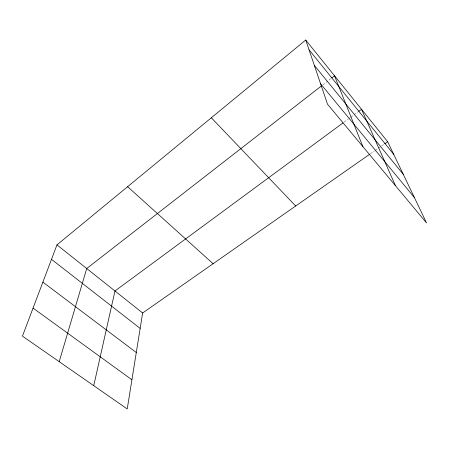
<?xml version="1.0" encoding="UTF-8"?>
<svg xmlns="http://www.w3.org/2000/svg" width="449" height="449" viewBox="0 0 449 449"><rect width="100%" height="100%" fill="white"/><g stroke="black" fill="none" stroke-linecap="round" stroke-linejoin="round"><path stroke-width="0.34" stroke-dasharray="2.25 1.68" d="M322.921 84.782L330.649 78.766M344.181 122.061L348.093 119.176M348.654 118.761L350.332 117.526M350.894 117.11L353.689 115.051M354.25 114.641L358.167 111.75M370.453 153.738L374.466 150.931M375.038 150.527L377.906 148.524M378.479 148.125L384.215 144.118"/><path stroke-width="0.67" d="M369.881 154.136L142.63 312.981L127.235 408.96L22.45 336.133L56.967 244.868L305.73 40.04L387.655 141.71L426.55 222.951L327.523 104.224L305.73 40.04M93.746 385.691L114.972 290.991L343.058 122.886M59.206 361.681L86.719 268.524L321.821 85.641M331.755 77.907L334.516 75.763L362.865 146.593M358.723 111.341L361.524 109.281L395.479 185.695M384.787 143.714L387.655 141.71M33.058 308.093L131.916 379.781M42.88 282.118L136.288 352.51M51.495 259.337L140.155 328.393M56.967 244.868L142.63 312.981M127.611 186.7L213.107 263.72M211.322 117.773L295.689 205.996M320.586 83.795L414.376 197.521M314.356 65.447L403.275 174.341M309.041 49.783L393.683 154.299"/></g></svg>
